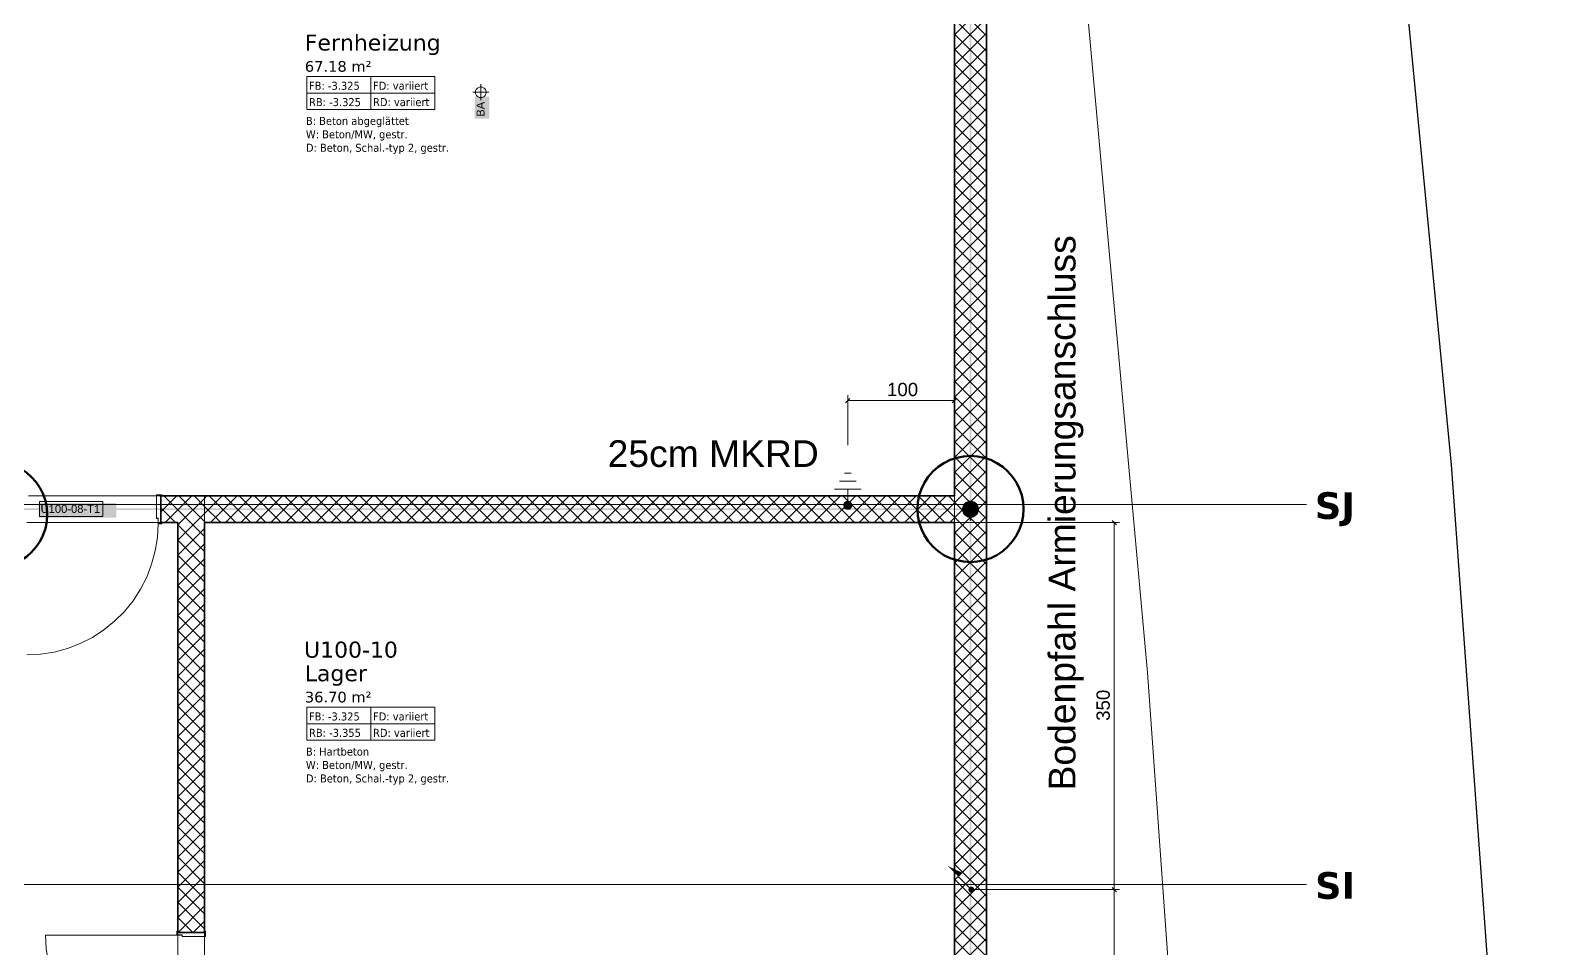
# Model space of a CAD drawing. Extents: x -1132 to 613, y -233 to 616.
# Drawn here: x -128.1 to 154.9, y 273.8 to 446 of the extents above; entities that cross this region are included whole.
import ezdxf
from ezdxf.lldxf.tags import DXFTag

# ---------------------------------------------------------------- set-up
doc = ezdxf.new("R2010")
doc.units = 0
doc.layers.get('0').update_dxf_attribs({"lineweight": 13})
for name, color, linetype, lineweight in [('A-____-NOTE-TEXT', 7, 'Continuous', 9), ('A-AREA-____-IDEN', 7, 'Continuous', 5), ('A-DOOR-____-IDEN', 7, 'Continuous', 5), ('A-DOOR-FRAM-MCUT', 7, 'Continuous', 9), ('A-DOOR-OPNG-OTLN', 7, 'Continuous', 9), ('A-FLOR-____-OTLN', 7, 'Continuous', 9), ('A-WALL-____-MCUT', 7, 'Continuous', 35), ('A-WALL-____-PATT', 7, 'Continuous', 35), ('S-GRID-____-OTLN', 7, 'Continuous', 5)]:
    doc.layers.add(name, color=color, linetype=linetype, lineweight=lineweight)
for name, color, linetype, lineweight, true_color in [('A-DETL-____-OTLN', 5, 'Continuous', 9, 0x0000ff), ('C-PROP-LINE-OTLN', 7, '_Grundgrenze_', 25, 0x800000), ('EL01_VVV_Mass Blitzschutz', 3, 'Continuous', 13, 0x00ff00), ('EL01_WAN_Blitzschutz Text', 1, 'Continuous', 13, 0xff0000), ('EL01_WAN_Leitung_Potentialausgleich', 1, 'fein_strichliert', 13, 0xff0000), ('EL01_WAN_Potentialausgleich', 1, 'Continuous', 13, 0xff0000), ('S-GRID-____-IDEN', 7, 'Continuous', 9, 0x5555aa)]:
    doc.layers.add(name, color=color, linetype=linetype, lineweight=lineweight, true_color=true_color)
doc.styles.get("Standard").update_dxf_attribs({"font": 'arial.ttf'})
tags = doc.linetypes.add('_Grundgrenze_', pattern=[0.45, 0.2, -0.05, 0.05, -0.05, 0.05, -0.05]).pattern_tags.tags
tags[14:15] = [DXFTag(74, 4), DXFTag(75, 0), DXFTag(340, '0'), DXFTag(46, 1.0), DXFTag(50, 0.0), DXFTag(44, 0.0), DXFTag(45, 0.0)]
tags[12:13] = [DXFTag(74, 4), DXFTag(75, 0), DXFTag(340, '0'), DXFTag(46, 1.0), DXFTag(50, 0.0), DXFTag(44, 0.0), DXFTag(45, 0.0)]
tags[10:11] = [DXFTag(74, 4), DXFTag(75, 0), DXFTag(340, '0'), DXFTag(46, 1.0), DXFTag(50, 0.0), DXFTag(44, 0.0), DXFTag(45, 0.0)]
tags[8:9] = [DXFTag(74, 4), DXFTag(75, 0), DXFTag(340, '0'), DXFTag(46, 1.0), DXFTag(50, 0.0), DXFTag(44, 0.0), DXFTag(45, 0.0)]
tags[6:7] = [DXFTag(74, 4), DXFTag(75, 0), DXFTag(340, '0'), DXFTag(46, 1.0), DXFTag(50, 0.0), DXFTag(44, 0.0), DXFTag(45, 0.0)]
tags[4:5] = [DXFTag(74, 4), DXFTag(75, 0), DXFTag(340, '0'), DXFTag(46, 1.0), DXFTag(50, 0.0), DXFTag(44, 0.0), DXFTag(45, 0.0)]
tags = doc.linetypes.add('_Rasterlinie_', pattern=[0.375, 0.2, -0.05, 0.075, -0.05]).pattern_tags.tags
tags[10:11] = [DXFTag(74, 4), DXFTag(75, 0), DXFTag(340, '0'), DXFTag(46, 1.0), DXFTag(50, 0.0), DXFTag(44, 0.0), DXFTag(45, 0.0)]
tags[8:9] = [DXFTag(74, 4), DXFTag(75, 0), DXFTag(340, '0'), DXFTag(46, 1.0), DXFTag(50, 0.0), DXFTag(44, 0.0), DXFTag(45, 0.0)]
tags[6:7] = [DXFTag(74, 4), DXFTag(75, 0), DXFTag(340, '0'), DXFTag(46, 1.0), DXFTag(50, 0.0), DXFTag(44, 0.0), DXFTag(45, 0.0)]
tags[4:5] = [DXFTag(74, 4), DXFTag(75, 0), DXFTag(340, '0'), DXFTag(46, 1.0), DXFTag(50, 0.0), DXFTag(44, 0.0), DXFTag(45, 0.0)]
tags = doc.linetypes.add('_Strichliert - Fein_', pattern=[0.15, 0.1, -0.05]).pattern_tags.tags
tags[6:7] = [DXFTag(74, 4), DXFTag(75, 0), DXFTag(340, '0'), DXFTag(46, 1.0), DXFTag(50, 0.0), DXFTag(44, 0.0), DXFTag(45, 0.0)]
tags[4:5] = [DXFTag(74, 4), DXFTag(75, 0), DXFTag(340, '0'), DXFTag(46, 1.0), DXFTag(50, 0.0), DXFTag(44, 0.0), DXFTag(45, 0.0)]
tags = doc.linetypes.add('fein_strichliert', pattern=[4, 1, -2, 1]).pattern_tags.tags
tags[8:9] = [DXFTag(74, 4), DXFTag(75, 0), DXFTag(340, '0'), DXFTag(46, 0.0), DXFTag(50, 0.0), DXFTag(44, 0.0), DXFTag(45, 0.0)]
tags[6:7] = [DXFTag(74, 4), DXFTag(75, 0), DXFTag(340, '0'), DXFTag(46, 0.0), DXFTag(50, 0.0), DXFTag(44, 0.0), DXFTag(45, 0.0)]
tags[4:5] = [DXFTag(74, 4), DXFTag(75, 0), DXFTag(340, '0'), DXFTag(46, 0.0), DXFTag(50, 0.0), DXFTag(44, 0.0), DXFTag(45, 0.0)]

# ---------------------------------------------------------------- blocks, each defined once
blk = doc.blocks.new('Referenz-A0UJ2EK7XE', base_point=(-1124.08, -162.87))
at = {"layer": 'A-____-NOTE-TEXT', "color": 0, "linetype": 'Continuous', "lineweight": 5, "ltscale": 0.13}
for p, q in [((-45.11, 434.33), (-42.11, 434.33)), ((-44.6, 434.46), (-44.61, 434.33)), ((-44.61, 434.33), (-44.6, 434.2)), ((-44.57, 434.59), (-44.6, 434.46)), ((-44.6, 434.2), (-44.57, 434.07)), ((-44.53, 434.71), (-44.57, 434.59)), ((-44.57, 434.07), (-44.53, 433.95)), ((-44.47, 434.83), (-44.53, 434.71)), ((-44.53, 433.95), (-44.47, 433.83)), ((-44.4, 434.94), (-44.47, 434.83)), ((-44.47, 433.83), (-44.4, 433.72)), ((-44.31, 435.04), (-44.4, 434.94)), ((-44.4, 433.72), (-44.31, 433.62)), ((-44.21, 435.12), (-44.31, 435.04)), ((-44.31, 433.62), (-44.21, 433.53)), ((-44.11, 435.19), (-44.21, 435.12)), ((-44.21, 433.53), (-44.11, 433.46)), ((-43.99, 435.25), (-44.11, 435.19)), ((-44.11, 433.46), (-43.99, 433.4)), ((-43.86, 435.29), (-43.99, 435.25)), ((-43.99, 433.4), (-43.86, 433.36)), ((-43.74, 435.32), (-43.86, 435.29)), ((-43.86, 433.36), (-43.74, 433.34)), ((-43.61, 435.33), (-43.74, 435.32)), ((-43.74, 433.34), (-43.61, 433.33)), ((-43.61, 435.83), (-43.61, 432.83)), ((-43.48, 435.32), (-43.61, 435.33)), ((-43.61, 433.33), (-43.48, 433.34)), ((-43.35, 435.29), (-43.48, 435.32)), ((-43.48, 433.34), (-43.35, 433.36)), ((-43.22, 435.25), (-43.35, 435.29)), ((-43.35, 433.36), (-43.22, 433.4)), ((-43.11, 435.19), (-43.22, 435.25)), ((-43.22, 433.4), (-43.11, 433.46)), ((-43, 435.12), (-43.11, 435.19)), ((-43.11, 433.46), (-43, 433.53)), ((-42.9, 435.04), (-43, 435.12)), ((-43, 433.53), (-42.9, 433.62)), ((-42.81, 434.94), (-42.9, 435.04)), ((-42.9, 433.62), (-42.81, 433.72)), ((-42.74, 434.83), (-42.81, 434.94)), ((-42.81, 433.72), (-42.74, 433.83)), ((-42.68, 434.71), (-42.74, 434.83)), ((-42.74, 433.83), (-42.68, 433.95)), ((-42.64, 434.59), (-42.68, 434.71)), ((-42.68, 433.95), (-42.64, 434.07)), ((-42.61, 434.46), (-42.64, 434.59)), ((-42.64, 434.07), (-42.61, 434.2)), ((-42.61, 434.33), (-42.61, 434.46)), ((-42.61, 434.2), (-42.61, 434.33))]:
    blk.add_line(p, q, dxfattribs=at)
at = {"layer": 'A-____-NOTE-TEXT', "color": 7, "linetype": 'Continuous', "lineweight": 5, "ltscale": 0.13, "true_color": 0xffffff}
for points in [[(-44.77, 429.38), (-42.02, 429.38), (-44.77, 433.49)], [(-42.02, 429.38), (-44.77, 433.49), (-42.02, 433.49)]]:
    blk.add_solid(points, dxfattribs=at)
at = {"layer": 'A-AREA-____-IDEN', "color": 0, "linetype": 'Continuous', "ltscale": 0.13}
for p, q in [((-76.2, 437.26), (-52.2, 437.26)), ((-76.2, 431.13), (-76.2, 437.26)), ((-64.2, 437.26), (-64.2, 431.13)), ((-52.2, 437.26), (-52.2, 431.13)), ((-76.2, 434.19), (-52.2, 434.19)), ((-52.2, 431.13), (-76.2, 431.13)), ((-76.2, 319.06), (-52.2, 319.06)), ((-76.2, 312.93), (-76.2, 319.06)), ((-64.2, 319.06), (-64.2, 312.93)), ((-52.2, 319.06), (-52.2, 312.93)), ((-76.2, 315.99), (-52.2, 315.99)), ((-52.2, 312.93), (-76.2, 312.93))]:
    blk.add_line(p, q, dxfattribs=at)
at = {"layer": 'A-DETL-____-OTLN', "color": 0, "linetype": '_Strichliert - Fein_', "ltscale": 0.13}
for p, q in [((81.42, 325.56), (64.01, 516.86)), ((95.05, 133.95), (81.42, 325.56))]:
    blk.add_line(p, q, dxfattribs=at)
at = {"layer": 'A-DOOR-____-IDEN', "color": 0, "linetype": 'Continuous', "ltscale": 0.13}
for p, q in [((-126.33, 357.61), (-114.49, 357.61)), ((-126.33, 354.83), (-126.33, 357.61)), ((-114.49, 357.61), (-114.49, 354.83)), ((-114.49, 354.83), (-126.33, 354.83))]:
    blk.add_line(p, q, dxfattribs=at)
at = {"layer": 'A-DOOR-____-IDEN', "color": 7, "linetype": 'Continuous', "ltscale": 0.13, "true_color": 0xffffff}
for points in [[(-126.5, 354.61), (-111.96, 354.61), (-126.5, 357.37)], [(-111.96, 354.61), (-126.5, 357.37), (-111.96, 357.37)]]:
    blk.add_solid(points, dxfattribs=at)
at = {"layer": 'A-DOOR-FRAM-MCUT', "color": 0, "linetype": 'Continuous', "ltscale": 0.13}
for p, q in [((-103.41, 358.88), (-104.41, 358.88)), ((-104.41, 358.88), (-104.41, 354.48)), ((-104.37, 354.52), (-104.37, 358.84)), ((-104.37, 358.84), (-103.45, 358.84)), ((-103.45, 358.84), (-103.45, 358.68)), ((-103.45, 358.68), (-103.41, 358.68)), ((-103.41, 358.68), (-103.41, 358.88)), ((-104.41, 354.48), (-104.11, 354.48)), ((-104.07, 354.52), (-104.37, 354.52)), ((-104.11, 354.48), (-104.11, 353.48)), ((-104.07, 353.52), (-104.07, 354.52)), ((-104.11, 353.48), (-103.41, 353.48)), ((-103.45, 353.52), (-104.07, 353.52)), ((-103.41, 353.68), (-103.45, 353.68)), ((-103.45, 353.68), (-103.45, 353.52)), ((-103.41, 353.48), (-103.41, 353.68)), ((-100.61, 277.08), (-100.61, 276.38)), ((-100.41, 277.08), (-100.61, 277.08)), ((-100.61, 276.38), (-99.61, 276.38)), ((-100.57, 276.42), (-100.57, 277.04)), ((-100.57, 277.04), (-100.41, 277.04)), ((-99.57, 276.42), (-100.57, 276.42)), ((-100.41, 277.04), (-100.41, 277.08)), ((-99.61, 276.38), (-99.61, 276.08)), ((-99.61, 276.08), (-95.21, 276.08)), ((-99.57, 276.12), (-99.57, 276.42)), ((-95.25, 276.12), (-99.57, 276.12)), ((-95.21, 277.08), (-95.41, 277.08)), ((-95.41, 277.08), (-95.41, 277.04)), ((-95.41, 277.04), (-95.25, 277.04)), ((-95.25, 277.04), (-95.25, 276.12)), ((-95.21, 276.08), (-95.21, 277.08))]:
    blk.add_line(p, q, dxfattribs=at)
at = {"layer": 'A-DOOR-OPNG-OTLN', "color": 0, "linetype": 'Continuous', "ltscale": 0.13}
for p, q in [((-104.24, 350.91), (-104.11, 353.48)), ((-105.31, 345.88), (-104.64, 348.36)), ((-104.64, 348.36), (-104.24, 350.91)), ((-106.23, 343.47), (-105.31, 345.88)), ((-107.4, 341.18), (-106.23, 343.47)), ((-108.8, 339.02), (-107.4, 341.18)), ((-112.25, 335.2), (-110.42, 337.02)), ((-110.42, 337.02), (-108.8, 339.02)), ((-114.25, 333.58), (-112.25, 335.2)), ((-118.7, 331.01), (-116.41, 332.17)), ((-116.41, 332.17), (-114.25, 333.58)), ((-128.71, 328.88), (-126.13, 329.01)), ((-126.13, 329.01), (-123.59, 329.42)), ((-123.59, 329.42), (-121.1, 330.08)), ((-121.1, 330.08), (-118.7, 331.01)), ((-100.61, 276.38), (-125.21, 276.38)), ((-125.21, 276.38), (-125.07, 273.81)), ((-125.07, 273.81), (-124.67, 271.26))]:
    blk.add_line(p, q, dxfattribs=at)
at = {"layer": 'A-FLOR-____-OTLN', "color": 0, "linetype": 'Continuous', "ltscale": 0.13}
for p, q in [((-128.41, 358.68), (-104.4, 358.68)), ((-104.37, 358.68), (-103.61, 358.68)), ((-104.11, 353.68), (-128.71, 353.68)), ((-103.61, 353.68), (-104.07, 353.68)), ((-100.41, 276.42), (-100.41, 276.88)), ((-100.41, 251.78), (-100.41, 276.38)), ((-95.41, 276.88), (-95.41, 276.12)), ((-95.41, 276.08), (-95.41, 252.08))]:
    blk.add_line(p, q, dxfattribs=at)
at = {"layer": 'A-WALL-____-MCUT', "color": 0, "linetype": 'Continuous', "ltscale": 0.35}
for p, q in [((51.19, -159.1), (51.19, 515.98)), ((45.19, 509.98), (45.19, 358.68)), ((-103.61, 358.68), (-103.61, 353.68)), ((45.19, 358.68), (-103.61, 358.68)), ((-103.61, 353.68), (-100.41, 353.68)), ((-100.41, 353.68), (-100.41, 276.88)), ((-95.41, 353.68), (45.19, 353.68)), ((-95.41, 276.88), (-95.41, 353.68)), ((45.19, 353.68), (45.19, 249.28)), ((-100.41, 276.88), (-95.41, 276.88))]:
    blk.add_line(p, q, dxfattribs=at)
at = {"layer": 'A-WALL-____-MCUT', "color": 0, "linetype": 'Continuous', "lineweight": 9, "ltscale": 0.13}
for p, q in [((-95.41, 353.68), (-95.41, 358.68)), ((45.19, 353.68), (45.19, 358.68))]:
    blk.add_line(p, q, dxfattribs=at)
at = {"layer": 'A-WALL-____-PATT', "color": 0, "linetype": 'Continuous', "lineweight": 9, "ltscale": 0.13}
for p, q in [((45.19, 445.07), (51.19, 451.07)), ((51.19, 444.88), (45.19, 450.88)), ((45.19, 442.24), (51.19, 448.24)), ((51.19, 442.05), (45.19, 448.05)), ((45.19, 439.41), (51.19, 445.41)), ((51.19, 439.22), (45.19, 445.22)), ((45.19, 436.58), (51.19, 442.58)), ((51.19, 436.4), (45.19, 442.4)), ((45.19, 433.76), (51.19, 439.76)), ((51.19, 433.57), (45.19, 439.57)), ((45.19, 430.93), (51.19, 436.93)), ((51.19, 430.74), (45.19, 436.74)), ((45.19, 428.1), (51.19, 434.1)), ((51.19, 427.91), (45.19, 433.91)), ((45.19, 425.27), (51.19, 431.27)), ((51.19, 425.08), (45.19, 431.08)), ((45.19, 422.44), (51.19, 428.44)), ((51.19, 422.25), (45.19, 428.25)), ((45.19, 419.61), (51.19, 425.61)), ((51.19, 419.43), (45.19, 425.43)), ((45.19, 416.79), (51.19, 422.79)), ((51.19, 416.6), (45.19, 422.6)), ((45.19, 413.96), (51.19, 419.96)), ((51.19, 413.77), (45.19, 419.77)), ((45.19, 411.13), (51.19, 417.13)), ((51.19, 410.94), (45.19, 416.94)), ((45.19, 408.3), (51.19, 414.3)), ((51.19, 408.11), (45.19, 414.11)), ((45.19, 405.47), (51.19, 411.47)), ((51.19, 405.28), (45.19, 411.28)), ((45.19, 402.64), (51.19, 408.64)), ((51.19, 402.45), (45.19, 408.45)), ((45.19, 399.82), (51.19, 405.82)), ((51.19, 399.63), (45.19, 405.63)), ((45.19, 396.99), (51.19, 402.99)), ((51.19, 396.8), (45.19, 402.8)), ((45.19, 394.16), (51.19, 400.16)), ((51.19, 393.97), (45.19, 399.97)), ((45.19, 391.33), (51.19, 397.33)), ((51.19, 391.14), (45.19, 397.14)), ((45.19, 388.5), (51.19, 394.5)), ((51.19, 388.31), (45.19, 394.31)), ((45.19, 385.67), (51.19, 391.67)), ((51.19, 385.48), (45.19, 391.48)), ((45.19, 382.84), (51.19, 388.84)), ((51.19, 382.66), (45.19, 388.66)), ((45.19, 380.02), (51.19, 386.02)), ((51.19, 379.83), (45.19, 385.83)), ((45.19, 377.19), (51.19, 383.19)), ((51.19, 377), (45.19, 383)), ((45.19, 374.36), (51.19, 380.36)), ((51.19, 374.17), (45.19, 380.17)), ((45.19, 371.53), (51.19, 377.53)), ((51.19, 371.34), (45.19, 377.34)), ((45.19, 368.7), (51.19, 374.7)), ((51.19, 368.51), (45.19, 374.51)), ((45.19, 365.87), (51.19, 371.87)), ((51.19, 365.69), (45.19, 371.69)), ((45.19, 363.05), (51.19, 369.05)), ((51.19, 362.86), (45.19, 368.86)), ((45.19, 360.22), (51.19, 366.22)), ((51.19, 360.03), (45.19, 366.03)), ((45.19, 357.39), (51.19, 363.39)), ((51.19, 357.2), (45.19, 363.2)), ((45.19, 354.56), (51.19, 360.56)), ((51.19, 354.37), (45.19, 360.37)), ((-103.61, 358.5), (-103.42, 358.68)), ((-103.61, 355.67), (-100.59, 358.68)), ((-98.02, 353.68), (-103.02, 358.68)), ((-102.77, 353.68), (-97.77, 358.68)), ((-95.41, 353.89), (-100.19, 358.68)), ((-99.94, 353.68), (-95.41, 358.21)), ((-95.41, 356.72), (-97.36, 358.68)), ((-95.41, 358.21), (-94.94, 358.68)), ((-95.41, 355.38), (-92.11, 358.68)), ((-92.36, 353.68), (-95.41, 356.72)), ((-89.53, 353.68), (-94.53, 358.68)), ((-94.28, 353.68), (-89.28, 358.68)), ((-86.71, 353.68), (-91.71, 358.68)), ((-91.45, 353.68), (-86.45, 358.68)), ((-83.88, 353.68), (-88.88, 358.68)), ((-88.62, 353.68), (-83.62, 358.68)), ((-81.05, 353.68), (-86.05, 358.68)), ((-85.8, 353.68), (-80.8, 358.68)), ((-78.22, 353.68), (-83.22, 358.68)), ((-82.97, 353.68), (-77.97, 358.68)), ((-75.39, 353.68), (-80.39, 358.68)), ((-80.14, 353.68), (-75.14, 358.68)), ((-72.56, 353.68), (-77.56, 358.68)), ((-77.31, 353.68), (-72.31, 358.68)), ((-69.74, 353.68), (-74.74, 358.68)), ((-74.48, 353.68), (-69.48, 358.68)), ((-66.91, 353.68), (-71.91, 358.68)), ((-71.65, 353.68), (-66.65, 358.68)), ((-64.08, 353.68), (-69.08, 358.68)), ((-68.83, 353.68), (-63.83, 358.68)), ((-61.25, 353.68), (-66.25, 358.68)), ((-66, 353.68), (-61, 358.68)), ((-58.42, 353.68), (-63.42, 358.68)), ((-63.17, 353.68), (-58.17, 358.68)), ((-55.59, 353.68), (-60.59, 358.68)), ((-60.34, 353.68), (-55.34, 358.68)), ((-52.76, 353.68), (-57.76, 358.68)), ((-57.51, 353.68), (-52.51, 358.68)), ((-49.94, 353.68), (-54.94, 358.68)), ((-54.68, 353.68), (-49.68, 358.68)), ((-47.11, 353.68), (-52.11, 358.68)), ((-51.85, 353.68), (-46.85, 358.68)), ((-44.28, 353.68), (-49.28, 358.68)), ((-49.03, 353.68), (-44.03, 358.68)), ((-41.45, 353.68), (-46.45, 358.68)), ((-46.2, 353.68), (-41.2, 358.68)), ((-38.62, 353.68), (-43.62, 358.68)), ((-43.37, 353.68), (-38.37, 358.68)), ((-35.79, 353.68), (-40.79, 358.68)), ((-40.54, 353.68), (-35.54, 358.68)), ((-32.97, 353.68), (-37.97, 358.68)), ((-37.71, 353.68), (-32.71, 358.68)), ((-30.14, 353.68), (-35.14, 358.68)), ((-34.88, 353.68), (-29.88, 358.68)), ((-27.31, 353.68), (-32.31, 358.68)), ((-32.06, 353.68), (-27.06, 358.68)), ((-24.48, 353.68), (-29.48, 358.68)), ((-29.23, 353.68), (-24.23, 358.68)), ((-21.65, 353.68), (-26.65, 358.68)), ((-26.4, 353.68), (-21.4, 358.68)), ((-18.82, 353.68), (-23.82, 358.68)), ((-23.57, 353.68), (-18.57, 358.68)), ((-16, 353.68), (-21, 358.68)), ((-20.74, 353.68), (-15.74, 358.68)), ((-13.17, 353.68), (-18.17, 358.68)), ((-17.91, 353.68), (-12.91, 358.68)), ((-10.34, 353.68), (-15.34, 358.68)), ((-15.09, 353.68), (-10.09, 358.68)), ((-7.51, 353.68), (-12.51, 358.68)), ((-12.26, 353.68), (-7.26, 358.68)), ((-4.68, 353.68), (-9.68, 358.68)), ((-9.43, 353.68), (-4.43, 358.68)), ((-1.85, 353.68), (-6.85, 358.68)), ((-6.6, 353.68), (-1.6, 358.68)), ((0.98, 353.68), (-4.02, 358.68)), ((-3.77, 353.68), (1.23, 358.68)), ((3.8, 353.68), (-1.2, 358.68)), ((-0.94, 353.68), (4.06, 358.68)), ((6.63, 353.68), (1.63, 358.68)), ((1.89, 353.68), (6.89, 358.68)), ((9.46, 353.68), (4.46, 358.68)), ((4.71, 353.68), (9.71, 358.68)), ((12.29, 353.68), (7.29, 358.68)), ((7.54, 353.68), (12.54, 358.68)), ((15.12, 353.68), (10.12, 358.68)), ((10.37, 353.68), (15.37, 358.68)), ((17.95, 353.68), (12.95, 358.68)), ((13.2, 353.68), (18.2, 358.68)), ((20.77, 353.68), (15.77, 358.68)), ((16.03, 353.68), (21.03, 358.68)), ((23.6, 353.68), (18.6, 358.68)), ((18.86, 353.68), (23.86, 358.68)), ((26.43, 353.68), (21.43, 358.68)), ((21.68, 353.68), (26.68, 358.68)), ((29.26, 353.68), (24.26, 358.68)), ((24.51, 353.68), (29.51, 358.68)), ((32.09, 353.68), (27.09, 358.68)), ((27.34, 353.68), (32.34, 358.68)), ((34.92, 353.68), (29.92, 358.68)), ((30.17, 353.68), (35.17, 358.68)), ((37.75, 353.68), (32.75, 358.68)), ((33, 353.68), (38, 358.68)), ((40.57, 353.68), (35.57, 358.68)), ((35.83, 353.68), (40.83, 358.68)), ((43.4, 353.68), (38.4, 358.68)), ((38.65, 353.68), (43.65, 358.68)), ((45.19, 354.71), (41.23, 358.68)), ((41.48, 353.68), (45.19, 357.39)), ((45.19, 357.54), (44.06, 358.68)), ((45.19, 351.73), (51.19, 357.73)), ((51.19, 351.54), (45.19, 357.54)), ((-100.85, 353.68), (-103.61, 356.44)), ((-97.11, 353.68), (-95.41, 355.38)), ((-95.19, 353.68), (-95.41, 353.89)), ((44.31, 353.68), (45.19, 354.56)), ((45.19, 348.9), (51.19, 354.9)), ((51.19, 348.71), (45.19, 354.71)), ((-100.41, 353.21), (-99.94, 353.68)), ((-100.41, 350.38), (-97.11, 353.68)), ((-95.41, 348.24), (-100.41, 353.24)), ((-100.41, 347.55), (-95.41, 352.55)), ((-95.41, 351.06), (-98.02, 353.68)), ((45.19, 346.08), (51.19, 352.08)), ((51.19, 345.89), (45.19, 351.89)), ((-95.41, 345.41), (-100.41, 350.41)), ((-100.41, 344.72), (-95.41, 349.72)), ((45.19, 343.25), (51.19, 349.25)), ((51.19, 343.06), (45.19, 349.06)), ((-95.41, 342.58), (-100.41, 347.58)), ((-100.41, 341.9), (-95.41, 346.9)), ((45.19, 340.42), (51.19, 346.42)), ((51.19, 340.23), (45.19, 346.23)), ((-95.41, 339.75), (-100.41, 344.75)), ((-100.41, 339.07), (-95.41, 344.07)), ((45.19, 337.59), (51.19, 343.59)), ((51.19, 337.4), (45.19, 343.4)), ((-95.41, 336.92), (-100.41, 341.92)), ((-100.41, 336.24), (-95.41, 341.24)), ((45.19, 334.76), (51.19, 340.76)), ((51.19, 334.57), (45.19, 340.57)), ((-95.41, 334.09), (-100.41, 339.09)), ((-100.41, 333.41), (-95.41, 338.41)), ((45.19, 331.93), (51.19, 337.93)), ((51.19, 331.74), (45.19, 337.74)), ((-95.41, 331.27), (-100.41, 336.27)), ((-100.41, 330.58), (-95.41, 335.58)), ((45.19, 329.1), (51.19, 335.1)), ((51.19, 328.92), (45.19, 334.92)), ((-95.41, 328.44), (-100.41, 333.44)), ((-100.41, 327.75), (-95.41, 332.75)), ((45.19, 326.28), (51.19, 332.28)), ((51.19, 326.09), (45.19, 332.09)), ((-95.41, 325.61), (-100.41, 330.61)), ((-100.41, 324.93), (-95.41, 329.93)), ((45.19, 323.45), (51.19, 329.45)), ((51.19, 323.26), (45.19, 329.26)), ((-95.41, 322.78), (-100.41, 327.78)), ((-100.41, 322.1), (-95.41, 327.1)), ((45.19, 320.62), (51.19, 326.62)), ((51.19, 320.43), (45.19, 326.43)), ((-95.41, 319.95), (-100.41, 324.95)), ((-100.41, 319.27), (-95.41, 324.27)), ((45.19, 317.79), (51.19, 323.79)), ((51.19, 317.6), (45.19, 323.6)), ((-95.41, 317.12), (-100.41, 322.12)), ((-100.41, 316.44), (-95.41, 321.44)), ((45.19, 314.96), (51.19, 320.96)), ((51.19, 314.77), (45.19, 320.77)), ((-95.41, 314.3), (-100.41, 319.3)), ((-100.41, 313.61), (-95.41, 318.61)), ((45.19, 312.13), (51.19, 318.13)), ((51.19, 311.95), (45.19, 317.95)), ((-95.41, 311.47), (-100.41, 316.47)), ((-100.41, 310.78), (-95.41, 315.78)), ((45.19, 309.31), (51.19, 315.31)), ((51.19, 309.12), (45.19, 315.12)), ((-95.41, 308.64), (-100.41, 313.64)), ((-100.41, 307.96), (-95.41, 312.96)), ((45.19, 306.48), (51.19, 312.48)), ((51.19, 306.29), (45.19, 312.29)), ((-95.41, 305.81), (-100.41, 310.81)), ((-100.41, 305.13), (-95.41, 310.13)), ((45.19, 303.65), (51.19, 309.65)), ((51.19, 303.46), (45.19, 309.46)), ((-95.41, 302.98), (-100.41, 307.98)), ((-100.41, 302.3), (-95.41, 307.3)), ((45.19, 300.82), (51.19, 306.82)), ((51.19, 300.63), (45.19, 306.63)), ((-95.41, 300.15), (-100.41, 305.15)), ((-100.41, 299.47), (-95.41, 304.47)), ((45.19, 297.99), (51.19, 303.99)), ((51.19, 297.8), (45.19, 303.8)), ((-95.41, 297.32), (-100.41, 302.32)), ((-100.41, 296.64), (-95.41, 301.64)), ((45.19, 295.16), (51.19, 301.16)), ((51.19, 294.97), (45.19, 300.97)), ((-95.41, 294.5), (-100.41, 299.5)), ((-100.41, 293.81), (-95.41, 298.81)), ((45.19, 292.34), (51.19, 298.34)), ((51.19, 292.15), (45.19, 298.15)), ((-95.41, 291.67), (-100.41, 296.67)), ((-100.41, 290.98), (-95.41, 295.98)), ((45.19, 289.51), (51.19, 295.51)), ((51.19, 289.32), (45.19, 295.32)), ((-95.41, 288.84), (-100.41, 293.84)), ((-100.41, 288.16), (-95.41, 293.16)), ((45.19, 286.68), (51.19, 292.68)), ((51.19, 286.49), (45.19, 292.49)), ((-95.41, 286.01), (-100.41, 291.01)), ((-100.41, 285.33), (-95.41, 290.33)), ((45.19, 283.85), (51.19, 289.85)), ((51.19, 283.66), (45.19, 289.66)), ((-95.41, 283.18), (-100.41, 288.18)), ((-100.41, 282.5), (-95.41, 287.5)), ((45.19, 281.02), (51.19, 287.02)), ((51.19, 280.83), (45.19, 286.83)), ((-95.41, 280.35), (-100.41, 285.35)), ((-100.41, 279.67), (-95.41, 284.67)), ((45.19, 278.19), (51.19, 284.19)), ((51.19, 278), (45.19, 284)), ((-95.41, 277.53), (-100.41, 282.53)), ((-100.37, 276.88), (-95.41, 281.84)), ((45.19, 275.36), (51.19, 281.36)), ((51.19, 275.18), (45.19, 281.18)), ((-97.59, 276.88), (-100.41, 279.7)), ((-97.54, 276.88), (-95.41, 279.01)), ((45.19, 272.54), (51.19, 278.54)), ((51.19, 272.35), (45.19, 278.35)), ((45.19, 269.71), (51.19, 275.71)), ((51.19, 269.52), (45.19, 275.52))]:
    blk.add_line(p, q, dxfattribs=at)
at = {"layer": 'C-PROP-LINE-OTLN', "color": 0, "linetype": '_Grundgrenze_', "lineweight": -2, "ltscale": 0.25}
for p, q in [((138.4, 364.52), (116.59, 590.98)), ((154.94, 137.61), (138.4, 364.52))]:
    blk.add_line(p, q, dxfattribs=at)
at = {"layer": 'S-GRID-____-OTLN', "color": 0, "linetype": '_Rasterlinie_', "ltscale": 0.13}
for p, q in [((-1115.8, 357.08), (111.18, 357.08)), ((-1115.8, 285.88), (111.18, 285.88))]:
    blk.add_line(p, q, dxfattribs=at)
at = {"layer": 'A-____-NOTE-TEXT', "color": 0, "linetype": 'Continuous', "lineweight": 5, "ltscale": 0.13, "insert": (-44.4, 429.75), "char_height": 1.5, "attachment_point": 1, "rotation": 90}
blk.add_mtext('{\\fArial;BA}', dxfattribs=at)
at = {"layer": 'A-AREA-____-IDEN', "color": 0, "linetype": 'Continuous', "ltscale": 0.13, "attachment_point": 1}
for s, insert, char_height in [('{\\fVerdana;Fernheizung}', (-76.6, 445.15), 3), ('{\\fVerdana;67.18 m²}', (-76.59, 440.18), 2), ('{\\W0.9;\\fVerdana;FB: -3.325}', (-75.81, 436.3), 1.5), ('{\\W0.9;\\fVerdana;FD: variiert}', (-63.81, 436.3), 1.5), ('{\\W0.9;\\fVerdana;RB: -3.325}', (-75.81, 433.24), 1.5), ('{\\W0.9;\\fVerdana;RD: variiert}', (-63.81, 433.24), 1.5), ('{\\W0.9;\\fVerdana;B: Beton abgeglättet}', (-76.39, 429.71), 1.5), ('{\\W0.9;\\fVerdana;W: Beton/MW, gestr.}', (-76.39, 427.2), 1.5), ('{\\W0.9;\\fVerdana;D: Beton, Schal.-typ 2, gestr.}', (-76.39, 424.68), 1.5), ('{\\fVerdana;U100-10}', (-76.74, 331.37), 3), ('{\\fVerdana;Lager}', (-76.6, 326.95), 3), ('{\\fVerdana;36.70 m²}', (-76.59, 321.98), 2), ('{\\W0.9;\\fVerdana;FB: -3.325}', (-75.81, 318.1), 1.5), ('{\\W0.9;\\fVerdana;FD: variiert}', (-63.81, 318.1), 1.5), ('{\\W0.9;\\fVerdana;RB: -3.355}', (-75.81, 315.03), 1.5), ('{\\W0.9;\\fVerdana;RD: variiert}', (-63.81, 315.03), 1.5), ('{\\W0.9;\\fVerdana;B: Hartbeton}', (-76.39, 311.51), 1.5), ('{\\W0.9;\\fVerdana;W: Beton/MW, gestr.}', (-76.39, 309), 1.5), ('{\\W0.9;\\fVerdana;D: Beton, Schal.-typ 2, gestr.}', (-76.39, 306.48), 1.5)]:
    blk.add_mtext(s, dxfattribs=dict(at, insert=insert, char_height=char_height))
at = {"layer": 'A-DOOR-____-IDEN', "color": 0, "linetype": 'Continuous', "ltscale": 0.13, "insert": (-126.13, 357), "char_height": 1.5, "attachment_point": 1}
blk.add_mtext('{\\fArial;U100-08-T1}', dxfattribs=at)
at = {"layer": 'S-GRID-____-IDEN', "color": 0, "linetype": 'Continuous', "lineweight": 5, "ltscale": 0.13, "char_height": 5, "attachment_point": 1}
for s, insert in [('{\\fVerdana|b1|i0;SJ}', (112.78, 359.37)), ('{\\fVerdana|b1|i0;SI}', (112.82, 288.17))]:
    blk.add_mtext(s, dxfattribs=dict(at, insert=insert))
blk = doc.blocks.new('Maß-A0UJ2ELDXE', base_point=(24.78, 358.68))
at = {"color": 0, "lineweight": -2}
for p, q in [((24.78, 376.13), (25.61, 376.96)), ((25.2, 377.55), (25.2, 368.18)), ((45.2, 376.55), (25.2, 376.55)), ((44.78, 376.13), (45.61, 376.96)), ((45.2, 377.55), (45.2, 358.68))]:
    blk.add_line(p, q, dxfattribs=at)
at = {"color": 0, "lineweight": -2, "insert": (32.56, 379.88), "char_height": 2.5, "attachment_point": 1}
blk.add_mtext('{\\fArial;100}', dxfattribs=at)
blk = doc.blocks.new('Kreis-A0UJ2EM3XE', base_point=(-144.81, 345.22))
at = {"color": 0, "linetype": 'ByBlock', "lineweight": -2, "ltscale": 0.5}
for p, q in [((-134.86, 365.13), (-136.16, 365.05)), ((-133.56, 365.05), (-134.86, 365.13)), ((-140.92, 363.08), (-141.9, 362.22)), ((-139.83, 363.8), (-140.92, 363.08)), ((-138.67, 364.37), (-139.83, 363.8)), ((-137.43, 364.79), (-138.67, 364.37)), ((-136.16, 365.05), (-137.43, 364.79)), ((-132.28, 364.79), (-133.56, 365.05)), ((-131.05, 364.37), (-132.28, 364.79)), ((-129.88, 363.8), (-131.05, 364.37)), ((-128.8, 363.08), (-129.88, 363.8)), ((-127.82, 362.22), (-128.8, 363.08)), ((-143.48, 360.16), (-144.05, 358.99)), ((-142.75, 361.24), (-143.48, 360.16)), ((-141.9, 362.22), (-142.75, 361.24)), ((-126.96, 361.24), (-127.82, 362.22)), ((-126.24, 360.16), (-126.96, 361.24)), ((-125.66, 358.99), (-126.24, 360.16)), ((-144.47, 357.75), (-144.73, 356.48)), ((-144.05, 358.99), (-144.47, 357.75)), ((-125.24, 357.75), (-125.66, 358.99)), ((-124.99, 356.48), (-125.24, 357.75)), ((-144.73, 356.48), (-144.81, 355.18)), ((-144.81, 355.18), (-144.73, 353.88)), ((-144.73, 353.88), (-144.47, 352.6)), ((-125.24, 352.6), (-124.99, 353.88)), ((-124.9, 355.18), (-124.99, 356.48)), ((-124.99, 353.88), (-124.9, 355.18)), ((-144.47, 352.6), (-144.05, 351.37)), ((-144.05, 351.37), (-143.48, 350.2)), ((-126.24, 350.2), (-125.66, 351.37)), ((-125.66, 351.37), (-125.24, 352.6)), ((-143.48, 350.2), (-142.75, 349.12)), ((-142.75, 349.12), (-141.9, 348.14)), ((-141.9, 348.14), (-140.92, 347.28)), ((-128.8, 347.28), (-127.82, 348.14)), ((-127.82, 348.14), (-126.96, 349.12)), ((-126.96, 349.12), (-126.24, 350.2)), ((-140.92, 347.28), (-139.83, 346.56)), ((-139.83, 346.56), (-138.67, 345.98)), ((-138.67, 345.98), (-137.43, 345.56)), ((-137.43, 345.56), (-136.16, 345.31)), ((-136.16, 345.31), (-134.86, 345.22)), ((-134.86, 345.22), (-133.56, 345.31)), ((-133.56, 345.31), (-132.28, 345.56)), ((-132.28, 345.56), (-131.05, 345.98)), ((-131.05, 345.98), (-129.88, 346.56)), ((-129.88, 346.56), (-128.8, 347.28))]:
    blk.add_line(p, q, dxfattribs=at)
blk = doc.blocks.new('Bauteilbeschriftung-A0UJ2EMVXE', base_point=(62.89, 303.48))
at = {"color": 0, "linetype": 'ByBlock', "lineweight": -2, "ltscale": 0.13, "insert": (62.89, 303.48), "char_height": 5, "attachment_point": 1, "rotation": 90}
blk.add_mtext('{\\fArial;Bodenpfahl Armierungsanschluss }', dxfattribs=at)
blk = doc.blocks.new('Polylinie-A0UJ2ENTXE', base_point=(-1721, 353.91))
at = {"color": 0, "linetype": 'ByBlock', "lineweight": -2, "ltscale": 0.13}
for points in [[(-134.75, 356.03), (48.05, 356.03), (-135.05, 356.33)], [(48.05, 356.03), (-135.05, 356.33), (48.35, 356.33)], [(48.05, 356.03), (48.35, 356.03), (48.35, 356.33)], [(48.05, 354.06), (48.35, 354.06), (48.05, 356.03)], [(48.35, 354.06), (48.05, 356.03), (48.35, 356.03)]]:
    blk.add_solid(points, dxfattribs=at)
blk = doc.blocks.new('Steigleitung_nach oben-A0UJ2ENXXE', base_point=(43.93, 284.34))
at = {"color": 0, "linetype": 'ByBlock', "lineweight": -2, "ltscale": 0.13}
blk.add_line((45.9, 287.37), (47.98, 285.29), dxfattribs=at)
for points in [[(46.6, 288.08), (45.2, 288.08), (43.93, 289.34)], [(45.9, 287.37), (46.6, 288.08), (45.2, 288.08)], [(48.94, 284.9), (47.82, 284.9), (48.92, 285.04)], [(47.82, 284.9), (48.92, 285.04), (47.84, 285.04)], [(47.84, 284.75), (48.94, 284.9), (47.82, 284.9)], [(48.92, 285.04), (47.84, 285.04), (48.86, 285.18)], [(47.84, 285.04), (48.86, 285.18), (47.89, 285.18)], [(48.92, 285.04), (47.84, 285.04), (48.92, 285.04)], [(47.84, 285.04), (48.92, 285.04), (47.84, 285.04)], [(48.92, 284.75), (47.84, 284.75), (48.94, 284.9)], [(47.89, 284.62), (48.92, 284.75), (47.84, 284.75)], [(48.86, 285.18), (47.89, 285.18), (48.77, 285.29)], [(47.89, 285.18), (48.77, 285.29), (47.98, 285.29)], [(48.86, 284.62), (47.89, 284.62), (48.92, 284.75)], [(47.98, 284.5), (48.86, 284.62), (47.89, 284.62)], [(48.77, 285.29), (47.98, 285.29), (48.66, 285.38)], [(47.98, 285.29), (48.66, 285.38), (48.1, 285.38)], [(48.77, 285.29), (47.98, 285.29), (48.77, 285.29)], [(47.98, 285.29), (48.77, 285.29), (47.98, 285.29)], [(48.77, 284.5), (47.98, 284.5), (48.86, 284.62)], [(48.1, 284.41), (48.77, 284.5), (47.98, 284.5)], [(48.77, 284.5), (47.98, 284.5), (48.77, 284.5)], [(47.98, 284.5), (48.77, 284.5), (47.98, 284.5)], [(48.66, 285.38), (48.1, 285.38), (48.52, 285.44)], [(48.1, 285.38), (48.52, 285.44), (48.23, 285.44)], [(48.66, 285.38), (48.1, 285.38), (48.66, 285.38)], [(48.1, 285.38), (48.66, 285.38), (48.1, 285.38)], [(48.66, 284.41), (48.1, 284.41), (48.77, 284.5)], [(48.23, 284.36), (48.66, 284.41), (48.1, 284.41)], [(48.52, 285.44), (48.23, 285.44), (48.38, 285.46)], [(48.52, 284.36), (48.23, 284.36), (48.66, 284.41)], [(48.38, 284.34), (48.52, 284.36), (48.23, 284.36)]]:
    blk.add_solid(points, dxfattribs=at)
blk = doc.blocks.new('Anschlusspunkt-A0UJ2EOPXE', base_point=(46.7, 354.68))
at = {"color": 0, "linetype": 'ByBlock', "lineweight": -2, "ltscale": 0.13}
for p, q in [((46.81, 356.75), (46.75, 356.57)), ((46.9, 356.93), (46.81, 356.75)), ((47.01, 357.09), (46.9, 356.93)), ((47.14, 357.24), (47.01, 357.09)), ((47.28, 357.37), (47.14, 357.24)), ((47.45, 357.48), (47.28, 357.37)), ((47.62, 357.56), (47.45, 357.48)), ((47.81, 357.63), (47.62, 357.56)), ((48, 357.67), (47.81, 357.63)), ((48.2, 357.68), (48, 357.67)), ((48.39, 357.67), (48.2, 357.68)), ((48.58, 357.63), (48.39, 357.67)), ((48.77, 357.56), (48.58, 357.63)), ((48.95, 357.48), (48.77, 357.56)), ((49.11, 357.37), (48.95, 357.48)), ((49.26, 357.24), (49.11, 357.37)), ((49.39, 357.09), (49.26, 357.24)), ((49.49, 356.93), (49.39, 357.09)), ((49.58, 356.75), (49.49, 356.93)), ((49.64, 356.57), (49.58, 356.75)), ((46.71, 356.37), (46.7, 356.18)), ((46.7, 356.18), (46.71, 355.98)), ((46.75, 356.57), (46.71, 356.37)), ((46.71, 355.98), (46.75, 355.79)), ((46.75, 355.79), (46.81, 355.6)), ((46.81, 355.6), (46.9, 355.43)), ((46.9, 355.43), (47.01, 355.27)), ((47.01, 355.27), (47.14, 355.12)), ((47.14, 355.12), (47.28, 354.99)), ((47.28, 354.99), (47.45, 354.88)), ((47.45, 354.88), (47.62, 354.79)), ((47.62, 354.79), (47.81, 354.73)), ((47.81, 354.73), (48, 354.69)), ((48, 354.69), (48.2, 354.68)), ((48.2, 354.68), (48.39, 354.69)), ((48.39, 354.69), (48.58, 354.73)), ((48.58, 354.73), (48.77, 354.79)), ((48.77, 354.79), (48.95, 354.88)), ((48.95, 354.88), (49.11, 354.99)), ((49.11, 354.99), (49.26, 355.12)), ((49.26, 355.12), (49.39, 355.27)), ((49.39, 355.27), (49.49, 355.43)), ((49.49, 355.43), (49.58, 355.6)), ((49.58, 355.6), (49.64, 355.79)), ((49.68, 356.37), (49.64, 356.57)), ((49.64, 355.79), (49.68, 355.98)), ((49.7, 356.18), (49.68, 356.37)), ((49.68, 355.98), (49.7, 356.18))]:
    blk.add_line(p, q, dxfattribs=at)
for points in [[(49.64, 356.57), (46.75, 356.57), (49.5, 356.92)], [(46.75, 356.57), (49.5, 356.92), (46.89, 356.92)], [(49.5, 356.92), (46.89, 356.92), (49.49, 356.94)], [(46.89, 356.92), (49.49, 356.94), (46.9, 356.94)], [(49.49, 356.94), (46.9, 356.94), (49.26, 357.23)], [(46.9, 356.94), (49.26, 357.23), (47.13, 357.23)], [(49.26, 357.23), (47.13, 357.23), (49.25, 357.25)], [(47.13, 357.23), (49.25, 357.25), (47.15, 357.25)], [(49.25, 357.25), (47.15, 357.25), (48.95, 357.47)], [(47.15, 357.25), (48.95, 357.47), (47.43, 357.47)], [(48.95, 357.47), (47.43, 357.47), (48.93, 357.49)], [(47.43, 357.47), (48.93, 357.49), (47.47, 357.49)], [(48.93, 357.49), (47.47, 357.49), (48.59, 357.62)], [(47.47, 357.49), (48.59, 357.62), (47.79, 357.62)], [(48.59, 357.62), (47.79, 357.62), (48.56, 357.63)], [(47.79, 357.62), (48.56, 357.63), (47.86, 357.63)], [(48.56, 357.63), (47.86, 357.63), (48.17, 357.68)], [(49.7, 356.18), (46.7, 356.18), (49.64, 356.56)], [(46.7, 356.18), (49.64, 356.56), (46.75, 356.56)], [(46.75, 355.79), (49.7, 356.18), (46.7, 356.18)], [(49.64, 356.56), (46.75, 356.56), (49.64, 356.57)], [(46.75, 356.56), (49.64, 356.57), (46.75, 356.57)], [(49.64, 355.79), (46.75, 355.79), (49.7, 356.18)], [(46.89, 355.44), (49.64, 355.79), (46.75, 355.79)], [(49.64, 355.79), (46.75, 355.79), (49.64, 355.79)], [(46.75, 355.79), (49.64, 355.79), (46.75, 355.79)], [(49.5, 355.44), (46.89, 355.44), (49.64, 355.79)], [(46.9, 355.42), (49.5, 355.44), (46.89, 355.44)], [(49.49, 355.42), (46.9, 355.42), (49.5, 355.44)], [(47.13, 355.13), (49.49, 355.42), (46.9, 355.42)], [(49.26, 355.13), (47.13, 355.13), (49.49, 355.42)], [(47.15, 355.11), (49.26, 355.13), (47.13, 355.13)], [(49.25, 355.11), (47.15, 355.11), (49.26, 355.13)], [(47.43, 354.89), (49.25, 355.11), (47.15, 355.11)], [(48.95, 354.89), (47.43, 354.89), (49.25, 355.11)], [(47.47, 354.87), (48.95, 354.89), (47.43, 354.89)], [(48.93, 354.87), (47.47, 354.87), (48.95, 354.89)], [(47.79, 354.73), (48.93, 354.87), (47.47, 354.87)], [(48.59, 354.73), (47.79, 354.73), (48.93, 354.87)], [(47.86, 354.72), (48.59, 354.73), (47.79, 354.73)], [(48.56, 354.72), (47.86, 354.72), (48.59, 354.73)], [(48.17, 354.68), (48.56, 354.72), (47.86, 354.72)]]:
    blk.add_solid(points, dxfattribs=at)
blk = doc.blocks.new('Bauteilbeschriftung-A0UJ2EP3XE', base_point=(-19.82, 364.11))
at = {"color": 0, "linetype": 'ByBlock', "lineweight": -2, "ltscale": 0.13, "insert": (-19.82, 369.11), "char_height": 5, "attachment_point": 1}
blk.add_mtext('{\\fArial;25cm MKRD}', dxfattribs=at)
blk = doc.blocks.new('Maß-A0UJ2EQ1XE', base_point=(45.2, 284.48))
at = {"color": 0, "lineweight": -2}
for p, q in [((74.74, 354.09), (75.57, 353.26)), ((76.15, 353.68), (45.2, 353.68)), ((75.15, 284.9), (75.15, 353.68)), ((76.15, 284.9), (48.39, 284.9)), ((74.74, 285.31), (75.57, 284.48))]:
    blk.add_line(p, q, dxfattribs=at)
at = {"color": 0, "lineweight": -2, "insert": (71.82, 316.53), "char_height": 2.5, "attachment_point": 1, "rotation": 90}
blk.add_mtext('{\\fArial;350}', dxfattribs=at)
blk = doc.blocks.new('Kreis-A0UJ2EQ7XE', base_point=(38.24, 346.27))
at = {"color": 0, "linetype": 'ByBlock', "lineweight": -2, "ltscale": 0.5}
for p, q in [((44.39, 365.42), (43.22, 364.84)), ((45.62, 365.84), (44.39, 365.42)), ((46.9, 366.09), (45.62, 365.84)), ((48.2, 366.18), (46.9, 366.09)), ((49.5, 366.09), (48.2, 366.18)), ((50.77, 365.84), (49.5, 366.09)), ((52.01, 365.42), (50.77, 365.84)), ((53.17, 364.84), (52.01, 365.42)), ((40.3, 362.28), (39.58, 361.2)), ((41.16, 363.26), (40.3, 362.28)), ((42.14, 364.12), (41.16, 363.26)), ((43.22, 364.84), (42.14, 364.12)), ((54.26, 364.12), (53.17, 364.84)), ((55.23, 363.26), (54.26, 364.12)), ((56.09, 362.28), (55.23, 363.26)), ((56.82, 361.2), (56.09, 362.28)), ((39, 360.03), (38.58, 358.8)), ((39.58, 361.2), (39, 360.03)), ((57.39, 360.03), (56.82, 361.2)), ((57.81, 358.8), (57.39, 360.03)), ((38.33, 357.52), (38.24, 356.22)), ((38.58, 358.8), (38.33, 357.52)), ((58.06, 357.52), (57.81, 358.8)), ((58.15, 356.22), (58.06, 357.52)), ((38.24, 356.22), (38.33, 354.93)), ((38.33, 354.93), (38.58, 353.65)), ((57.81, 353.65), (58.06, 354.93)), ((58.06, 354.93), (58.15, 356.22)), ((38.58, 353.65), (39, 352.42)), ((39, 352.42), (39.58, 351.25)), ((39.58, 351.25), (40.3, 350.17)), ((56.09, 350.17), (56.82, 351.25)), ((56.82, 351.25), (57.39, 352.42)), ((57.39, 352.42), (57.81, 353.65)), ((40.3, 350.17), (41.16, 349.19)), ((41.16, 349.19), (42.14, 348.33)), ((42.14, 348.33), (43.22, 347.6)), ((53.17, 347.6), (54.26, 348.33)), ((54.26, 348.33), (55.23, 349.19)), ((55.23, 349.19), (56.09, 350.17)), ((43.22, 347.6), (44.39, 347.03)), ((44.39, 347.03), (45.62, 346.61)), ((45.62, 346.61), (46.9, 346.36)), ((46.9, 346.36), (48.2, 346.27)), ((48.2, 346.27), (49.5, 346.36)), ((49.5, 346.36), (50.77, 346.61)), ((50.77, 346.61), (52.01, 347.03)), ((52.01, 347.03), (53.17, 347.6))]:
    blk.add_line(p, q, dxfattribs=at)
blk = doc.blocks.new('Polylinie-A0UJ2EQ9XE', base_point=(-1861.48, -463.72))
at = {"color": 0, "linetype": 'ByBlock', "lineweight": -2, "ltscale": 0.13}
for points in [[(48.05, -159.1), (48.35, -159.1), (48.05, 512.83)], [(48.35, -159.1), (48.05, 512.83), (48.35, 512.83)]]:
    blk.add_solid(points, dxfattribs=at)
blk = doc.blocks.new('Erdungs-Anschluss-A0UJ2ERTXE', base_point=(22.7, 356.18))
at = {"color": 0, "linetype": 'ByBlock', "lineweight": -2, "ltscale": 0.13}
for p, q in [((24.57, 362.92), (25.82, 362.92)), ((22.7, 359.92), (27.7, 359.92)), ((23.65, 361.42), (26.74, 361.42)), ((25.2, 356.92), (25.2, 359.92)), ((24.46, 357.02), (24.45, 356.92)), ((24.45, 356.92), (24.46, 356.83)), ((24.48, 357.12), (24.46, 357.02)), ((24.46, 356.83), (24.48, 356.73)), ((24.51, 357.21), (24.48, 357.12)), ((24.48, 356.73), (24.51, 356.64)), ((24.55, 357.29), (24.51, 357.21)), ((24.51, 356.64), (24.55, 356.55)), ((24.61, 357.38), (24.55, 357.29)), ((24.67, 357.45), (24.61, 357.38)), ((24.74, 357.51), (24.67, 357.45)), ((24.82, 357.57), (24.74, 357.51)), ((24.91, 357.61), (24.82, 357.57)), ((25, 357.64), (24.91, 357.61)), ((25.1, 357.66), (25, 357.64)), ((25.2, 357.67), (25.1, 357.66)), ((25.29, 357.66), (25.2, 357.67)), ((25.39, 357.64), (25.29, 357.66)), ((25.48, 357.61), (25.39, 357.64)), ((25.57, 357.57), (25.48, 357.61)), ((25.65, 357.51), (25.57, 357.57)), ((25.72, 357.45), (25.65, 357.51)), ((25.79, 357.38), (25.72, 357.45)), ((25.84, 357.29), (25.79, 357.38)), ((25.88, 357.21), (25.84, 357.29)), ((25.84, 356.55), (25.88, 356.64)), ((25.91, 357.12), (25.88, 357.21)), ((25.88, 356.64), (25.91, 356.73)), ((25.93, 357.02), (25.91, 357.12)), ((25.91, 356.73), (25.93, 356.83)), ((25.94, 356.92), (25.93, 357.02)), ((25.93, 356.83), (25.94, 356.92)), ((24.55, 356.55), (24.61, 356.47)), ((24.61, 356.47), (24.67, 356.4)), ((24.67, 356.4), (24.74, 356.33)), ((24.74, 356.33), (24.82, 356.28)), ((24.82, 356.28), (24.91, 356.23)), ((24.91, 356.23), (25, 356.2)), ((25, 356.2), (25.1, 356.18)), ((25.1, 356.18), (25.2, 356.18)), ((25.2, 356.18), (25.29, 356.18)), ((25.29, 356.18), (25.39, 356.2)), ((25.39, 356.2), (25.48, 356.23)), ((25.48, 356.23), (25.57, 356.28)), ((25.57, 356.28), (25.65, 356.33)), ((25.65, 356.33), (25.72, 356.4)), ((25.72, 356.4), (25.79, 356.47)), ((25.79, 356.47), (25.84, 356.55))]:
    blk.add_line(p, q, dxfattribs=at)
for points in [[(25.94, 356.92), (24.45, 356.92), (25.91, 357.12)], [(24.45, 356.92), (25.91, 357.12), (24.48, 357.12)], [(24.48, 356.73), (25.94, 356.92), (24.45, 356.92)], [(25.91, 357.12), (24.48, 357.12), (25.84, 357.29)], [(24.48, 357.12), (25.84, 357.29), (24.55, 357.29)], [(25.91, 356.73), (24.48, 356.73), (25.94, 356.92)], [(24.55, 356.55), (25.91, 356.73), (24.48, 356.73)], [(25.84, 357.29), (24.55, 357.29), (25.72, 357.45)], [(24.55, 357.29), (25.72, 357.45), (24.67, 357.45)], [(25.84, 356.55), (24.55, 356.55), (25.91, 356.73)], [(25.72, 357.45), (24.67, 357.45), (25.57, 357.57)], [(24.67, 357.45), (25.57, 357.57), (24.82, 357.57)], [(25.57, 357.57), (24.82, 357.57), (25.39, 357.64)], [(24.82, 357.57), (25.39, 357.64), (25, 357.64)], [(25.39, 357.64), (25, 357.64), (25.2, 357.67)], [(24.67, 356.4), (25.84, 356.55), (24.55, 356.55)], [(25.72, 356.4), (24.67, 356.4), (25.84, 356.55)], [(24.82, 356.28), (25.72, 356.4), (24.67, 356.4)], [(25.57, 356.28), (24.82, 356.28), (25.72, 356.4)], [(25, 356.2), (25.57, 356.28), (24.82, 356.28)], [(25.39, 356.2), (25, 356.2), (25.57, 356.28)], [(25.2, 356.18), (25.39, 356.2), (25, 356.2)]]:
    blk.add_solid(points, dxfattribs=at)
blk = doc.blocks.new('Maß-A0UJ2ERXXE', base_point=(48.94, 141.44))
at = {"color": 0, "lineweight": -2}
for p, q in [((76.15, 284.9), (48.94, 284.9)), ((75.57, 284.48), (74.74, 285.31)), ((75.15, 284.9), (75.15, 141.85)), ((76.15, 141.85), (49.69, 141.85)), ((75.57, 141.44), (74.74, 142.27))]:
    blk.add_line(p, q, dxfattribs=at)
at = {"color": 0, "lineweight": -2, "insert": (71.82, 210.62), "char_height": 2.5, "attachment_point": 1, "rotation": 90}
blk.add_mtext('{\\fArial;715}', dxfattribs=at)

msp = doc.modelspace()

# ---------------------------------------------------------------- block references
at = {"color": 9, "lineweight": 25, "ltscale": 0.25, "true_color": 0xc0c0c0}
msp.add_blockref('Referenz-A0UJ2EK7XE', (-1124.08, -162.87), dxfattribs=at)
at = {"layer": 'EL01_VVV_Mass Blitzschutz', "linetype": 'Continuous', "ltscale": 0.13}
for name, p in [('Maß-A0UJ2ELDXE', (24.78, 358.68)), ('Maß-A0UJ2EQ1XE', (45.2, 284.48)), ('Maß-A0UJ2ERXXE', (48.94, 141.44))]:
    msp.add_blockref(name, p, dxfattribs=at)
at = {"layer": 'EL01_WAN_Blitzschutz Text', "linetype": 'ByBlock', "ltscale": 0.13}
msp.add_blockref('Bauteilbeschriftung-A0UJ2EMVXE', (62.89, 303.48), dxfattribs=at)
at = {"layer": 'EL01_WAN_Leitung_Potentialausgleich', "linetype": 'ByBlock', "ltscale": 0.13}
for name, p in [('Polylinie-A0UJ2EQ9XE', (-1861.48, -463.72)), ('Bauteilbeschriftung-A0UJ2EP3XE', (-19.82, 364.11)), ('Anschlusspunkt-A0UJ2EOPXE', (46.7, 354.68)), ('Polylinie-A0UJ2ENTXE', (-1721, 353.91)), ('Steigleitung_nach oben-A0UJ2ENXXE', (43.93, 284.34))]:
    msp.add_blockref(name, p, dxfattribs=at)
at = {"layer": 'EL01_WAN_Leitung_Potentialausgleich', "linetype": 'ByBlock', "lineweight": 50, "ltscale": 0.5}
for name, p in [('Kreis-A0UJ2EM3XE', (-144.81, 345.22)), ('Kreis-A0UJ2EQ7XE', (38.24, 346.27))]:
    msp.add_blockref(name, p, dxfattribs=at)
at = {"layer": 'EL01_WAN_Potentialausgleich', "linetype": 'ByBlock', "ltscale": 0.13}
msp.add_blockref('Erdungs-Anschluss-A0UJ2ERTXE', (22.7, 356.18), dxfattribs=at)

doc.saveas('drawing.dxf')
